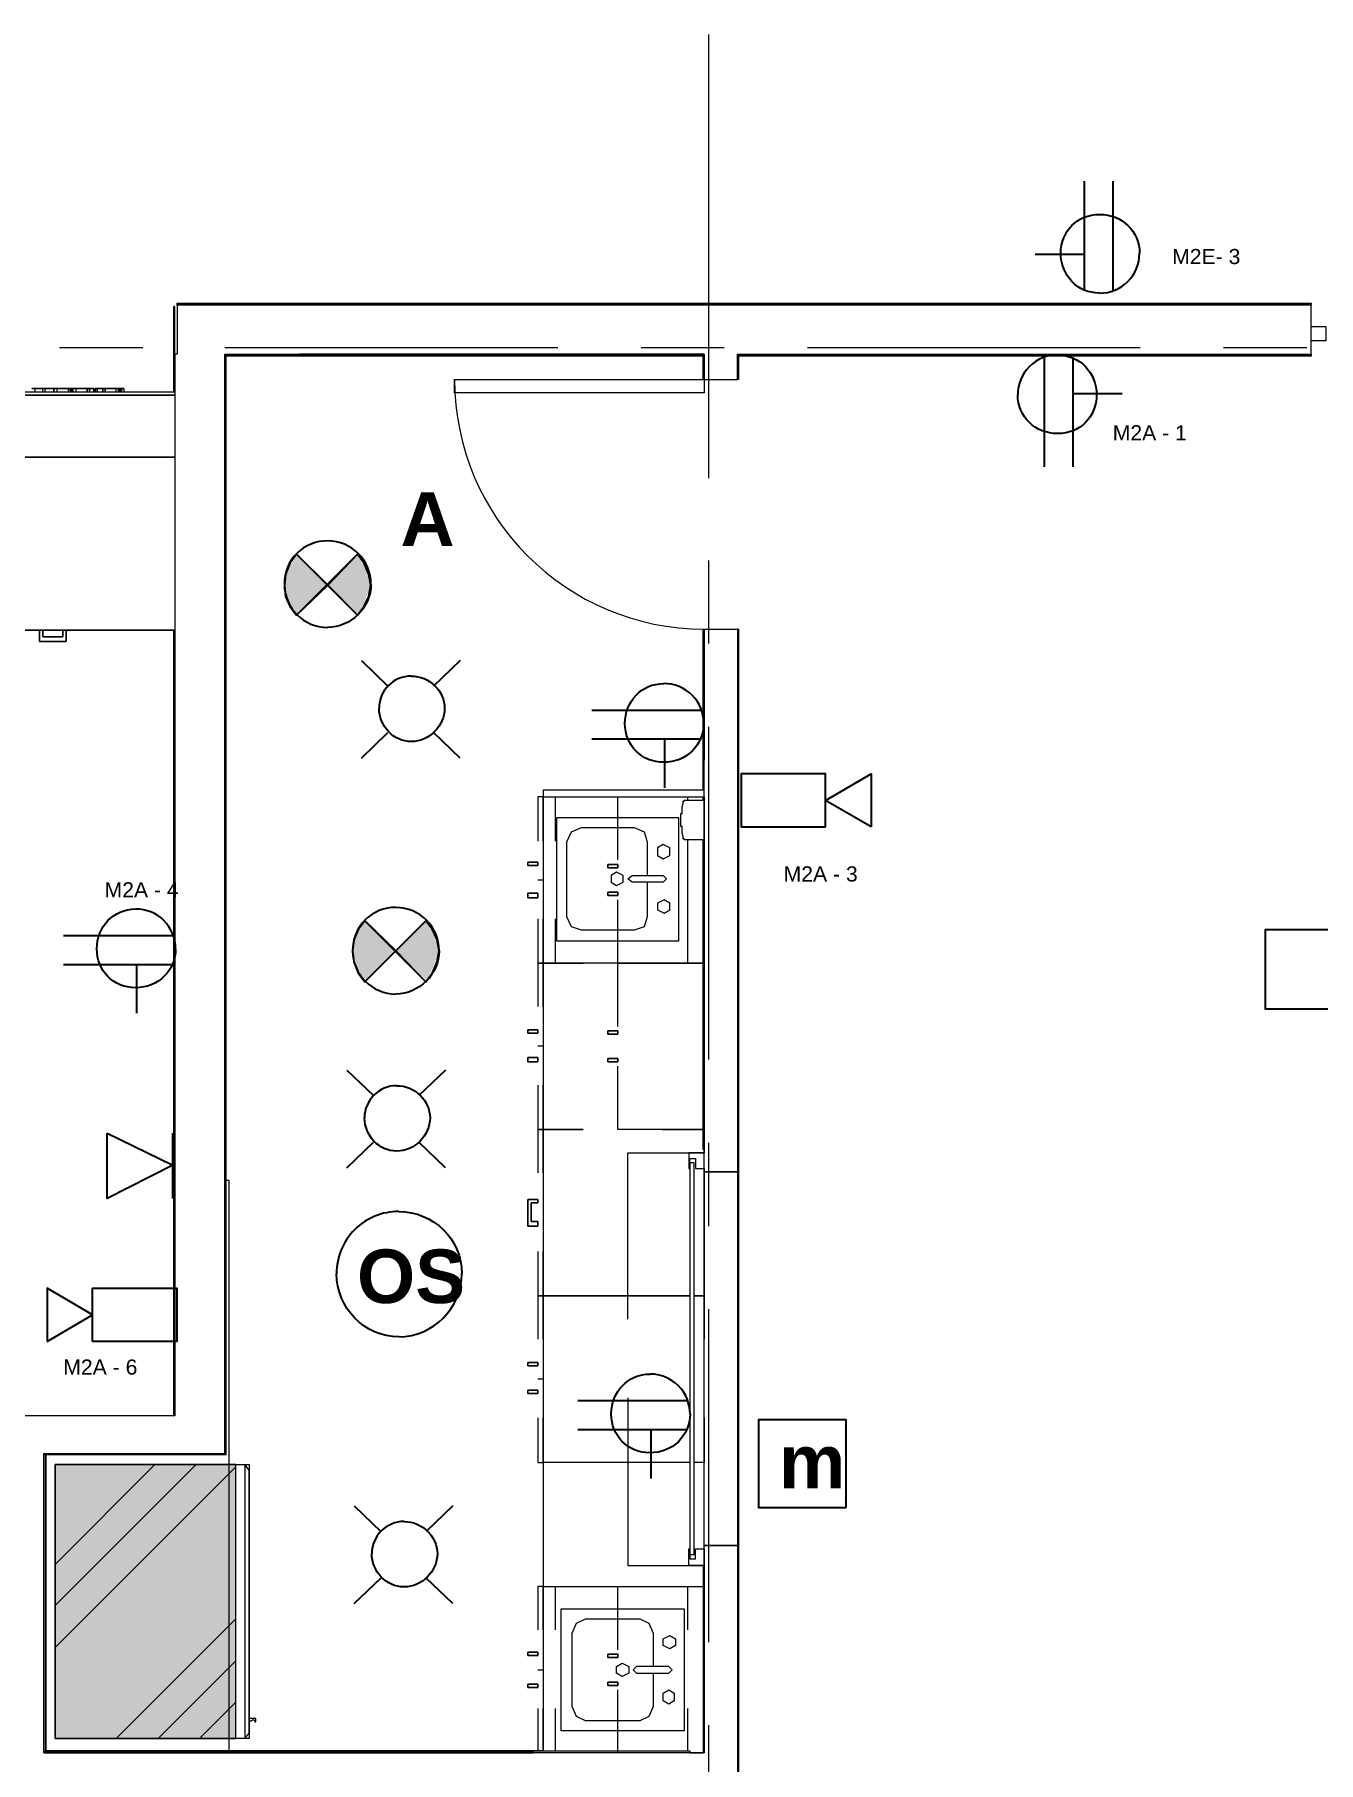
# Model space of a CAD drawing. Header units: millimetres. Extents: x 0.9 to 36.3, y 0.7 to 23.3.
# Drawn here: x 22.647 to 24.575, y 7.107 to 9.703 of the extents above; entities that cross this region are included whole.
import ezdxf

# ---------------------------------------------------------------- set-up
doc = ezdxf.new("R2010")
doc.units = ezdxf.units.MM
for name, color, linetype in [('PDF2_Geometry', 7, 'Continuous'), ('PDF2_Text', 7, 'Continuous'), ('PDF_Text', 7, 'Continuous')]:
    doc.layers.add(name, color=color, linetype=linetype)
for name, color, linetype, true_color in [('PDF2_Solid Fills', 7, 'Continuous', 0x7f7f7f), ('PDF_Geometry', 7, 'Continuous', 0x777777), ('PDF_Solid Fills', 7, 'Continuous', 0xffffff)]:
    doc.layers.add(name, color=color, linetype=linetype, true_color=true_color)
doc.styles.add('PDF Arial', font='arial.ttf')
doc.styles.add('PDF ArialRoundedMT Bold', font='arialbd.ttf')

msp = doc.modelspace()

# ---------------------------------------------------------------- hatches: boundary and pattern name
at = {"layer": 'PDF2_Solid Fills', "transparency": 33554559}
for points in [[(23.0868, 8.8773), (23.0418, 8.9223), (23.0401, 8.9223), (23.0235, 8.8939), (23.0218, 8.8773), (23.0285, 8.849), (23.0401, 8.834), (23.0435, 8.834)], [(23.1485, 8.8973), (23.1335, 8.9223), (23.1318, 8.9223), (23.0868, 8.8773), (23.1301, 8.834), (23.1351, 8.8356), (23.1501, 8.869)], [(23.1893, 8.3283), (23.146, 8.3716), (23.1427, 8.3716), (23.126, 8.345), (23.1243, 8.3283), (23.1327, 8.2933), (23.1443, 8.2833)], [(23.251, 8.3483), (23.236, 8.3716), (23.2327, 8.3716), (23.1893, 8.3283), (23.236, 8.2816), (23.2527, 8.32)]]:
    msp.add_hatch(color=256, dxfattribs=at).paths.add_polyline_path(points)

# ---------------------------------------------------------------- linework, layer by layer
at = {"layer": 'PDF2_Geometry', "lineweight": 35}
for points in [[(24.2229, 9.4828), (24.2229, 9.3178)], [(24.2662, 9.4828), (24.2662, 9.3178)], [(24.1495, 9.3728), (24.2229, 9.3728)], [(24.1632, 9.0534), (24.1632, 9.2184)], [(24.2066, 9.0534), (24.2066, 9.2184)], [(24.2799, 9.1634), (24.2066, 9.1634)], [(23.1318, 8.8306), (23.0401, 8.9223)], [(23.0401, 8.8306), (23.1318, 8.9223)], [(23.1374, 8.7625), (23.1774, 8.7242)], [(23.2857, 8.7625), (23.2457, 8.7242)], [(23.4833, 8.688), (23.6483, 8.688)], [(23.1374, 8.6158), (23.1774, 8.6542)], [(23.2857, 8.6158), (23.2457, 8.6542)], [(23.4833, 8.6447), (23.6483, 8.6447)], [(23.5933, 8.5713), (23.5933, 8.6447)], [(23.2343, 8.28), (23.1427, 8.3716)], [(23.1427, 8.28), (23.2343, 8.3716)], [(22.6901, 8.3494), (22.8551, 8.3494)], [(22.6901, 8.3061), (22.8551, 8.3061)], [(22.8001, 8.2327), (22.8001, 8.3061)], [(23.1155, 8.1472), (23.1555, 8.1089)], [(23.2638, 8.1472), (23.2238, 8.1089)], [(22.8541, 7.9543), (22.8541, 8.0526)], [(23.1155, 8.0005), (23.1555, 8.0389)], [(23.2638, 8.0005), (23.2238, 8.0389)], [(23.4627, 7.6507), (23.6277, 7.6507)], [(23.4627, 7.6074), (23.6277, 7.6074)], [(23.5727, 7.534), (23.5727, 7.6074)], [(23.1265, 7.4925), (23.1665, 7.4541)], [(23.2748, 7.4925), (23.2348, 7.4541)], [(23.1265, 7.3458), (23.1665, 7.3841)], [(23.2748, 7.3458), (23.2348, 7.3841)]]:
    msp.add_lwpolyline(points, dxfattribs=at)
for points in [[(23.1518, 8.8773, 0.413494), (23.0868, 8.9423, 0.423077), (23.0218, 8.8773, 0.413494), (23.0868, 8.8123)], [(23.2543, 8.3266, 0.413494), (23.1893, 8.3916, 0.423077), (23.1243, 8.3266, 0.413494), (23.1893, 8.2616)]]:
    msp.add_lwpolyline(points, format="xyb", dxfattribs=at)
for points in [[(23.0868, 8.8756), (23.0401, 8.9223), (23.0301, 8.9089), (23.0235, 8.8923), (23.0218, 8.8756), (23.0235, 8.859), (23.0301, 8.844), (23.0401, 8.8306)], [(23.0868, 8.8756), (23.1318, 8.8306), (23.1418, 8.844), (23.1485, 8.859), (23.1518, 8.8756), (23.1485, 8.8923), (23.1418, 8.9089), (23.1318, 8.9223)], [(23.8346, 8.5125), (23.8346, 8.5925), (23.7079, 8.5925), (23.7079, 8.5125)], [(23.9029, 8.5125), (23.8346, 8.5525), (23.9029, 8.5925)], [(23.1893, 8.3266), (23.1427, 8.3716), (23.1327, 8.3583), (23.126, 8.3433), (23.1243, 8.3266), (23.126, 8.31), (23.1327, 8.2933), (23.1427, 8.28)], [(23.1893, 8.3266), (23.2343, 8.28), (23.2443, 8.2933), (23.251, 8.31), (23.2543, 8.3266), (23.251, 8.3433), (23.2443, 8.3583), (23.2343, 8.3716)], [(24.9753, 8.2387), (24.4953, 8.2387), (24.4953, 8.3587), (24.9753, 8.3587)], [(22.7557, 8.0526), (22.8541, 8.0043), (22.7557, 7.9543)], [(22.6655, 7.7397), (22.7338, 7.7797), (22.6655, 7.8197)], [(22.7338, 7.7397), (22.7338, 7.8197), (22.8605, 7.8197), (22.8605, 7.7397)], [(23.8655, 7.4903), (23.8655, 7.622), (23.7339, 7.622), (23.7339, 7.4903)]]:
    msp.add_lwpolyline(points, close=True, dxfattribs=at)
for centre, radius, start, end in [((24.2464, 9.3742), 0.0597, 269.7603, 0.2397), ((24.183, 9.162), 0.0597, 89.7603, 180.2397), ((23.2124, 8.6908), 0.0484, 90.0411, 179.9589), ((23.5919, 8.6683), 0.0597, 359.7603, 90.2397), ((22.7987, 8.3296), 0.0597, 359.7603, 90.2397), ((23.1905, 8.0755), 0.0484, 90.0411, 179.9589), ((23.1933, 7.8417), 0.0932, 89.9056, 180.0944), ((23.1925, 7.8426), 0.096, 270.6194, 359.3806), ((23.5713, 7.6309), 0.0597, 359.7603, 90.2397), ((23.2015, 7.4208), 0.0484, 90.0411, 179.9589)]:
    msp.add_arc(centre, radius, start, end, dxfattribs=at)
for points in [[(24.1879, 9.3745), (24.1879, 9.4078), (24.2129, 9.4328), (24.2462, 9.4328)], [(24.2462, 9.4328), (24.2795, 9.4328), (24.3062, 9.4078), (24.3062, 9.3745)], [(24.2462, 9.3145), (24.2129, 9.3145), (24.1879, 9.3411), (24.1879, 9.3745)], [(24.1832, 9.2217), (24.2166, 9.2217), (24.2416, 9.1951), (24.2416, 9.1618)], [(24.1832, 9.1034), (24.1499, 9.1034), (24.1232, 9.1284), (24.1232, 9.1618)], [(24.2416, 9.1618), (24.2416, 9.1284), (24.2166, 9.1034), (24.1832, 9.1034)], [(23.1518, 8.8773), (23.1518, 8.8423), (23.1218, 8.8123), (23.0868, 8.8123)], [(23.2124, 8.7392), (23.2391, 8.7392), (23.2624, 8.7175), (23.2624, 8.6908)], [(23.5333, 8.668), (23.5333, 8.7013), (23.5583, 8.728), (23.5916, 8.728)], [(23.2124, 8.6408), (23.1857, 8.6408), (23.1641, 8.6642), (23.1641, 8.6908)], [(23.2624, 8.6908), (23.2624, 8.6642), (23.2391, 8.6408), (23.2124, 8.6408)], [(23.5916, 8.6097), (23.5583, 8.6097), (23.5333, 8.6347), (23.5333, 8.668)], [(23.6516, 8.668), (23.6516, 8.6347), (23.6249, 8.6097), (23.5916, 8.6097)], [(22.7401, 8.3294), (22.7401, 8.3627), (22.7651, 8.3894), (22.7984, 8.3894)], [(22.7984, 8.2711), (22.7651, 8.2711), (22.7401, 8.2961), (22.7401, 8.3294)], [(22.8584, 8.3294), (22.8584, 8.2961), (22.8318, 8.2711), (22.7984, 8.2711)], [(23.2543, 8.3266), (23.2543, 8.2916), (23.2243, 8.2616), (23.1893, 8.2616)], [(23.1905, 8.1239), (23.2172, 8.1239), (23.2405, 8.1022), (23.2405, 8.0755)], [(23.1905, 8.0255), (23.1638, 8.0255), (23.1422, 8.0489), (23.1422, 8.0755)], [(23.2405, 8.0755), (23.2405, 8.0489), (23.2172, 8.0255), (23.1905, 8.0255)], [(23.1935, 7.9349), (23.2452, 7.9349), (23.2885, 7.8932), (23.2885, 7.8415)], [(23.1935, 7.7465), (23.1418, 7.7465), (23.1002, 7.7899), (23.1002, 7.8415)], [(23.5127, 7.6307), (23.5127, 7.664), (23.5377, 7.6907), (23.571, 7.6907)], [(23.571, 7.5724), (23.5377, 7.5724), (23.5127, 7.5974), (23.5127, 7.6307)], [(23.631, 7.6307), (23.631, 7.5974), (23.6043, 7.5724), (23.571, 7.5724)], [(23.2015, 7.4691), (23.2281, 7.4691), (23.2515, 7.4475), (23.2515, 7.4208)], [(23.2015, 7.3708), (23.1748, 7.3708), (23.1531, 7.3941), (23.1531, 7.4208)], [(23.2515, 7.4208), (23.2515, 7.3941), (23.2281, 7.3708), (23.2015, 7.3708)]]:
    msp.add_open_spline(points, degree=3, dxfattribs=at)
at = {"layer": 'PDF_Geometry', "lineweight": 9}
for points in [[(23.659, 9.7029), (23.659, 9.0363)], [(21.8774, 9.1663), (22.8574, 9.1663), (22.8574, 9.2946), (22.8557, 9.2946), (22.8557, 9.1663), (22.8557, 9.2946), (22.8557, 9.1663)], [(22.8607, 9.298), (22.8607, 9.2996), (24.549, 9.2996), (24.564, 9.2996), (24.564, 9.298), (24.564, 9.2963), (24.549, 9.2963), (22.8624, 9.2963)], [(22.8607, 9.2963), (22.8607, 9.298), (24.549, 9.298), (22.8624, 9.298)], [(24.549, 9.298), (24.564, 9.298), (24.549, 9.298)], [(23.5907, 8.558), (23.6524, 8.558), (23.6524, 8.568), (23.4107, 8.568), (23.4107, 7.1247), (22.6641, 7.1247), (22.6641, 7.5697), (22.9341, 7.5697), (22.9324, 7.5697), (22.9341, 7.5697), (22.9341, 9.2196), (22.9341, 9.2213), (22.9324, 9.2213), (23.6507, 9.2213), (23.6507, 9.1846), (23.6507, 9.2196), (23.6507, 9.1846)], [(22.6791, 7.5714), (22.9324, 7.5714), (22.9324, 9.223)], [(22.6841, 9.233), (22.8091, 9.233)], [(22.9324, 9.233), (23.4324, 9.233)], [(22.9324, 9.2213), (22.9324, 7.5697), (22.9324, 9.2213)], [(23.6507, 9.2196), (22.9341, 9.2196), (22.9341, 9.2213), (22.9324, 9.2213), (23.6524, 9.2213)], [(23.6524, 9.223), (23.0441, 9.223)], [(23.5574, 9.233), (23.6824, 9.233)], [(23.7024, 9.223), (24.549, 9.223), (24.564, 9.223), (24.564, 9.2213), (24.564, 9.2196), (24.549, 9.2196), (23.704, 9.2196)], [(23.7024, 9.2213), (24.549, 9.2213), (24.564, 9.2213), (24.549, 9.2213), (23.704, 9.2213), (23.704, 9.1846)], [(23.704, 9.2213), (23.704, 9.2213)], [(23.704, 9.2213), (23.704, 9.2213)], [(23.8074, 9.233), (24.3073, 9.233)], [(24.4323, 9.233), (24.5573, 9.233)], [(22.6741, 9.1713), (22.6707, 9.1713), (22.6674, 9.1713), (22.6541, 9.1713), (22.6507, 9.1713), (22.6474, 9.1713), (22.6591, 9.1713), (22.6624, 9.1713), (22.6757, 9.1713), (22.6891, 9.1713), (22.6757, 9.1713), (22.6807, 9.1713), (22.6974, 9.1713), (22.7007, 9.1713), (22.6974, 9.1713), (22.6907, 9.1713), (22.6791, 9.1713), (22.6757, 9.1713), (22.6757, 9.1663), (22.6757, 9.1713)], [(22.6474, 9.1663), (22.6474, 9.1713)], [(22.6591, 9.1663), (22.6591, 9.1713)], [(22.6624, 9.1663), (22.6624, 9.1713)], [(22.6707, 9.1713), (22.6741, 9.1713), (22.6757, 9.1713), (22.6791, 9.1713), (22.6824, 9.1713), (22.6841, 9.1713), (22.6874, 9.1713), (22.6841, 9.1713), (22.6791, 9.1713), (22.6741, 9.1713), (22.6724, 9.1713)], [(22.6807, 9.1663), (22.6807, 9.1713)], [(22.7024, 9.1663), (22.7024, 9.1713)], [(22.7091, 9.1663), (22.7091, 9.1713)], [(22.7374, 9.1663), (22.7357, 9.1663)], [(22.7407, 9.1713), (22.7374, 9.1713), (22.7407, 9.1713)], [(22.7591, 9.1713), (22.7574, 9.1713), (22.7541, 9.1713), (22.7491, 9.1713), (22.7441, 9.1713), (22.7407, 9.1713), (22.7391, 9.1713), (22.7407, 9.1713), (22.7441, 9.1713), (22.7491, 9.1713), (22.7524, 9.1713), (22.7557, 9.1713), (22.7574, 9.1713)], [(22.7657, 9.1713), (22.7691, 9.1713), (22.7707, 9.1713), (22.7741, 9.1713), (22.7757, 9.1713), (22.7774, 9.1713), (22.7807, 9.1713), (22.7791, 9.1713), (22.7741, 9.1713), (22.7691, 9.1713), (22.7674, 9.1713)], [(22.7691, 9.1663), (22.7691, 9.1713)], [(22.7741, 9.1663), (22.7741, 9.1713)], [(22.7757, 9.1663), (22.7757, 9.1713)], [(22.7774, 9.1663), (22.7774, 9.1713)], [(22.7807, 9.1713), (22.7807, 9.1663), (22.8574, 9.1663)], [(23.6507, 9.1846), (23.6507, 9.1846)], [(23.704, 9.1846), (23.704, 9.1846)], [(22.8574, 9.1613), (21.8824, 9.1613), (22.8574, 9.1613)], [(21.9774, 9.068), (22.8574, 9.068), (21.9774, 9.068)], [(23.659, 8.913), (23.659, 8.788)], [(22.8574, 7.6414), (22.8574, 8.808), (22.7574, 8.808), (22.5907, 8.808)], [(22.6541, 8.808), (22.6541, 8.7913), (22.6941, 8.7913), (22.6941, 8.808), (22.6941, 8.7913), (22.6941, 8.808)], [(22.6891, 8.808), (22.6891, 8.798), (22.6891, 8.808), (22.6891, 8.798), (22.6591, 8.798), (22.6891, 8.798), (22.6891, 8.808), (22.6891, 8.798), (22.6591, 8.798), (22.6891, 8.798), (22.6591, 8.798), (22.6891, 8.798), (22.6891, 8.808), (22.6941, 8.808), (22.6941, 8.7913), (22.6541, 8.7913), (22.6541, 8.808), (22.6591, 8.808), (22.6591, 8.798), (22.6591, 8.808), (22.6591, 8.798), (22.6591, 8.808), (22.6591, 8.798), (22.6591, 8.808)], [(22.8557, 7.628), (22.8557, 8.808)], [(23.6507, 8.568), (23.6507, 8.8096), (23.6524, 8.8096), (23.6524, 8.613)], [(23.6507, 8.8096), (23.6507, 8.8096)], [(23.6507, 8.568), (23.6507, 8.8096), (23.6507, 8.568)], [(23.704, 7.0964), (23.704, 7.0597), (23.704, 7.0964), (23.704, 7.0597), (23.704, 7.0964), (23.704, 8.8096), (23.704, 7.0964), (23.704, 8.8096), (23.7024, 8.8096), (23.7024, 7.0964), (23.7024, 7.0597), (23.7024, 7.0164)], [(23.704, 8.8096), (23.704, 8.8096)], [(23.659, 8.663), (23.659, 8.163)], [(23.4107, 8.558), (23.4024, 8.558), (23.4024, 8.4913)], [(23.4107, 8.4913), (23.4107, 8.558), (23.4724, 8.558)], [(23.429, 8.4913), (23.429, 8.558), (23.6274, 8.558), (23.6274, 8.553)], [(23.5224, 8.463), (23.5224, 8.558), (23.6524, 8.558), (23.6524, 8.463)], [(23.6274, 8.493), (23.6274, 8.308), (23.429, 8.308), (23.429, 8.3747)], [(23.5674, 8.4397), (23.5674, 8.4897), (23.5624, 8.5047), (23.5474, 8.5113), (23.4674, 8.5113), (23.4524, 8.5047), (23.4457, 8.4897), (23.4457, 8.378), (23.4524, 8.363), (23.4674, 8.358), (23.5474, 8.358), (23.5624, 8.363), (23.5674, 8.378), (23.5674, 8.4297)], [(23.5224, 8.4513), (23.5224, 8.4563), (23.5224, 8.4513)], [(23.5224, 8.4513), (23.5224, 8.4563), (23.5224, 8.4513)], [(23.4024, 8.433), (23.4107, 8.433)], [(23.5224, 8.4097), (23.5224, 8.4147), (23.5224, 8.4097)], [(23.5224, 8.4097), (23.5224, 8.4147), (23.5224, 8.4097)], [(23.6524, 8.403), (23.6524, 8.308), (23.5224, 8.308), (23.5224, 8.403)], [(23.4024, 8.3747), (23.4024, 8.308), (23.4107, 8.308), (23.4024, 8.308), (23.4024, 8.243)], [(23.4107, 8.243), (23.4107, 8.308), (23.4707, 8.308), (23.4107, 8.308), (23.4107, 8.3747)], [(23.5224, 8.213), (23.5224, 8.308), (23.6524, 8.308), (23.6524, 8.213)], [(23.5224, 8.2013), (23.5224, 8.2063), (23.5224, 8.2013)], [(23.5224, 8.2013), (23.5224, 8.2063), (23.5224, 8.2013)], [(23.4107, 8.183), (23.4024, 8.183)], [(23.4024, 8.1597), (23.4024, 8.1663), (23.4024, 8.1597)], [(23.4024, 8.1597), (23.4024, 8.1663), (23.4024, 8.1597)], [(23.5224, 8.1597), (23.5224, 8.1647), (23.5224, 8.1597)], [(23.5224, 8.1597), (23.5224, 8.1647), (23.5224, 8.1597)], [(23.6524, 8.153), (23.6524, 8.058), (23.5224, 8.058), (23.5224, 8.153)], [(23.4024, 8.1247), (23.4024, 8.058), (23.4107, 8.058), (23.4024, 8.058), (23.4024, 7.993)], [(23.4107, 7.993), (23.4107, 8.058), (23.4707, 8.058), (23.4107, 8.058), (23.4107, 8.1247)], [(23.659, 8.038), (23.659, 7.913)], [(23.6524, 7.428), (23.6524, 7.9997), (23.6524, 7.808), (23.6374, 7.808), (23.6524, 7.808), (23.6524, 7.743)], [(23.4024, 7.953), (23.4024, 7.948), (23.4024, 7.953), (23.3874, 7.953), (23.3874, 7.913), (23.4024, 7.913)], [(23.3874, 7.953), (23.4024, 7.953)], [(23.3874, 7.913), (23.3874, 7.953)], [(23.3924, 7.948), (23.3924, 7.9197), (23.4024, 7.9197)], [(23.3924, 7.9197), (23.3924, 7.948)], [(23.3924, 7.948), (23.3924, 7.9197), (23.4024, 7.9197)], [(23.3924, 7.9197), (23.3924, 7.948)], [(23.4024, 7.9197), (23.4024, 7.913), (23.4024, 7.9197), (23.3924, 7.9197)], [(23.4024, 7.9197), (23.4024, 7.913), (23.4024, 7.9197), (23.3924, 7.9197)], [(23.4024, 7.913), (23.3874, 7.913)], [(23.4024, 7.8747), (23.4024, 7.808), (23.4107, 7.808), (23.4024, 7.808), (23.4024, 7.743)], [(23.4107, 7.743), (23.4107, 7.808), (23.6307, 7.808), (23.4107, 7.808), (23.4107, 7.8747)], [(23.659, 7.788), (23.659, 7.288)], [(23.4107, 7.683), (23.4024, 7.683)], [(23.4024, 7.6614), (23.4024, 7.6664), (23.4024, 7.6614)], [(23.4024, 7.6614), (23.4024, 7.6664), (23.4024, 7.6614)], [(23.4024, 7.6247), (23.4024, 7.558), (23.4107, 7.558)], [(23.6307, 7.558), (23.4107, 7.558), (23.4107, 7.6247)], [(23.6524, 7.6247), (23.6524, 7.558), (23.6374, 7.558)], [(22.6624, 7.5714), (22.6624, 7.1214), (22.6607, 7.1214), (23.3957, 7.1214)], [(22.6607, 7.1214), (22.6607, 7.5714)], [(22.6607, 7.5697), (22.9324, 7.5697), (22.6624, 7.5697), (22.6624, 7.123), (23.3957, 7.123), (22.6607, 7.123)], [(22.9691, 7.168), (22.9691, 7.143), (22.9491, 7.143), (22.6774, 7.143), (22.6774, 7.5547), (22.9491, 7.5547), (22.9691, 7.5547), (22.9691, 7.173)], [(22.9624, 7.143), (22.9491, 7.143), (22.9491, 7.5547), (22.9624, 7.5547), (22.9624, 7.143), (22.9691, 7.1514), (22.9691, 7.5464), (22.9624, 7.5547)], [(22.9691, 7.5347), (22.9691, 7.1647)], [(22.9691, 7.3497), (22.9691, 7.1747), (22.9691, 7.523), (22.9691, 7.1747), (22.9691, 7.523)], [(22.9691, 7.3564), (22.9691, 7.1664)], [(23.4107, 7.3714), (23.4024, 7.3714), (23.4024, 7.3064)], [(23.4107, 7.3064), (23.4107, 7.3714), (23.4707, 7.3714)], [(23.429, 7.3064), (23.429, 7.3714), (23.6274, 7.3714), (23.6274, 7.3064)], [(23.5224, 7.2764), (23.5224, 7.3714), (23.6524, 7.3714), (23.6524, 7.2764)], [(23.589, 7.3714), (23.6507, 7.3714)], [(23.5757, 7.2414), (23.5757, 7.1914), (23.569, 7.1764), (23.5557, 7.1697), (23.474, 7.1697), (23.4607, 7.1764), (23.454, 7.1914), (23.454, 7.3014), (23.4607, 7.3164), (23.474, 7.323), (23.5557, 7.323), (23.569, 7.3164), (23.5757, 7.3014), (23.5757, 7.2514)], [(23.5224, 7.2647), (23.5224, 7.2697), (23.5224, 7.2647)], [(23.5224, 7.2647), (23.5224, 7.2697), (23.5224, 7.2647)], [(23.4024, 7.2464), (23.4107, 7.2464)], [(23.5224, 7.223), (23.5224, 7.228), (23.5224, 7.223)], [(23.5224, 7.223), (23.5224, 7.228), (23.5224, 7.223)], [(23.6524, 7.2164), (23.6524, 7.1214), (23.5224, 7.1214), (23.5224, 7.2164)], [(23.4024, 7.188), (23.4024, 7.1247)], [(23.4107, 7.1247), (23.4107, 7.188)], [(23.429, 7.1247), (23.429, 7.188)], [(23.6274, 7.188), (23.6274, 7.1247)], [(23.659, 7.163), (23.659, 7.038)]]:
    msp.add_lwpolyline(points, dxfattribs=at)
at = {"layer": 'PDF_Geometry', "lineweight": 18}
for points in [[(23.6507, 7.403), (23.6507, 7.1214), (22.6607, 7.1214), (22.6607, 7.5714), (22.8574, 7.5714), (22.9324, 7.5714), (22.9324, 9.223), (23.6524, 9.223), (23.6524, 9.1846), (23.7024, 9.1846), (23.7024, 9.223), (24.549, 9.223), (24.564, 9.223), (24.564, 9.2663), (24.564, 9.2963), (24.549, 9.2963), (22.8607, 9.2963), (22.8607, 9.2663), (22.8607, 9.223), (22.8574, 9.223), (22.8574, 7.628), (22.0374, 7.628)], [(23.6507, 8.553), (23.6507, 8.558), (23.6524, 8.558), (23.6524, 8.028), (23.6507, 8.028), (23.6507, 8.493)], [(23.5374, 7.773), (23.5374, 7.898), (23.5374, 8.023), (23.6524, 8.023)], [(23.5374, 7.6547), (23.5374, 7.528), (23.5374, 7.403), (23.6524, 7.403)], [(23.6524, 7.4097), (23.6524, 7.1214), (23.6524, 7.433), (23.7024, 7.433), (23.7024, 7.0964), (23.7024, 7.0597), (23.7024, 7.0164), (23.6524, 7.0164), (23.6524, 7.0597), (23.6524, 7.0714), (22.0358, 7.0714), (22.0358, 6.1931), (23.6524, 6.1931), (23.6524, 6.2247), (23.7024, 6.2247), (23.7024, 6.1931), (23.9507, 6.1931), (23.9507, 6.0998), (20.3292, 6.0998)]]:
    msp.add_lwpolyline(points, dxfattribs=at)
at = {"layer": 'PDF_Geometry', "lineweight": 13}
for points in [[(24.564, 9.243), (24.564, 9.2646), (24.5857, 9.2646), (24.5857, 9.243)], [(23.2774, 9.1646), (23.2774, 9.1846), (23.6524, 9.1846), (23.6524, 9.1646)]]:
    msp.add_lwpolyline(points, close=True, dxfattribs=at)
at = {"layer": 'PDF_Geometry', "lineweight": 9}
for points in [[(23.6524, 9.1846), (23.6507, 9.1846), (23.6507, 9.223), (23.6524, 9.223)], [(23.7024, 9.1846), (23.7024, 9.223), (23.704, 9.223), (23.704, 9.1846)], [(23.704, 9.1846), (23.704, 9.2196)], [(22.6624, 9.1713), (22.6424, 9.1713), (22.6591, 9.1713), (22.6441, 9.1713), (22.6591, 9.1713), (22.6424, 9.1713)], [(22.6657, 9.1713), (22.6641, 9.1713), (22.6524, 9.1713), (22.6507, 9.1713), (22.6524, 9.1713), (22.6641, 9.1713)], [(22.6657, 9.1713), (22.6624, 9.1713), (22.6607, 9.1713), (22.6591, 9.1713), (22.6557, 9.1713)], [(22.6874, 9.1713), (22.6841, 9.1713), (22.6707, 9.1713), (22.6674, 9.1713), (22.6707, 9.1713), (22.6841, 9.1713)], [(22.7107, 9.1713), (22.7091, 9.1713), (22.7041, 9.1713), (22.6991, 9.1713), (22.6941, 9.1713), (22.6924, 9.1713), (22.6957, 9.1713), (22.7007, 9.1713), (22.7024, 9.1713), (22.7074, 9.1713)], [(22.7157, 9.1713), (22.7124, 9.1713), (22.7091, 9.1713), (22.6974, 9.1713), (22.6957, 9.1713), (22.6924, 9.1713), (22.7024, 9.1713), (22.7041, 9.1713)], [(22.6974, 9.1713), (22.6974, 9.1663)], [(22.7074, 9.1713), (22.7057, 9.1713), (22.7041, 9.1713), (22.7007, 9.1713), (22.6991, 9.1713)], [(22.7007, 9.1713), (22.7007, 9.1663)], [(22.7291, 9.1713), (22.7257, 9.1713), (22.7207, 9.1713), (22.7091, 9.1713), (22.7041, 9.1713), (22.7174, 9.1713), (22.7041, 9.1713), (22.7091, 9.1713), (22.7257, 9.1713)], [(22.7041, 9.1713), (22.7041, 9.1663)], [(22.7357, 9.1713), (22.7324, 9.1713), (22.7274, 9.1713), (22.7241, 9.1713), (22.7191, 9.1713), (22.7157, 9.1713), (22.7207, 9.1713), (22.7241, 9.1713), (22.7257, 9.1713), (22.7307, 9.1713)], [(22.7357, 9.1713), (22.7324, 9.1713), (22.7257, 9.1713), (22.7224, 9.1713), (22.7191, 9.1713), (22.7174, 9.1713), (22.7191, 9.1713), (22.7224, 9.1713), (22.7274, 9.1713)], [(22.7324, 9.1713), (22.7257, 9.1713), (22.7224, 9.1713), (22.7207, 9.1713), (22.7257, 9.1713)], [(22.7257, 9.1713), (22.7257, 9.1663)], [(22.7291, 9.1713), (22.7291, 9.1663)], [(22.7357, 9.1713), (22.7357, 9.1663)], [(22.7374, 9.1713), (22.7374, 9.1663)], [(22.7641, 9.1713), (22.7607, 9.1713), (22.7574, 9.1713), (22.7457, 9.1713), (22.7424, 9.1713), (22.7391, 9.1713), (22.7507, 9.1713), (22.7524, 9.1713)], [(22.7557, 9.1713), (22.7541, 9.1713), (22.7491, 9.1713), (22.7441, 9.1713), (22.7424, 9.1713), (22.7407, 9.1713), (22.7441, 9.1713), (22.7491, 9.1713), (22.7541, 9.1713)], [(22.7407, 9.1713), (22.7407, 9.1663)], [(22.7557, 9.1713), (22.7524, 9.1713), (22.7491, 9.1713), (22.7474, 9.1713)], [(22.7724, 9.1713), (22.7691, 9.1713), (22.7524, 9.1713), (22.7491, 9.1713), (22.7524, 9.1713), (22.7691, 9.1713)], [(22.7491, 9.1713), (22.7491, 9.1663)], [(22.7524, 9.1713), (22.7524, 9.1663)], [(22.7641, 9.1713), (22.7657, 9.1713), (22.7707, 9.1713), (22.7741, 9.1713), (22.7757, 9.1713), (22.7741, 9.1713), (22.7707, 9.1713), (22.7657, 9.1713), (22.7641, 9.1713), (22.7624, 9.1713), (22.7641, 9.1713), (22.7691, 9.1713), (22.7741, 9.1713), (22.7791, 9.1713), (22.7757, 9.1713), (22.7691, 9.1713), (22.7641, 9.1713), (22.7607, 9.1713)], [(22.7724, 9.1713), (22.7724, 9.1663)], [(21.9241, 8.3697), (21.9241, 7.9963), (22.2374, 7.9963), (22.2374, 8.808), (22.8574, 8.808), (22.2374, 8.808), (22.2374, 7.9963), (21.9241, 7.9963)], [(22.6541, 8.808), (22.6541, 8.7913), (22.6941, 8.7913), (22.6541, 8.7913), (22.6541, 8.808), (22.6541, 8.7913), (22.6941, 8.7913), (22.6941, 8.808), (22.6941, 8.7913), (22.6541, 8.7913)], [(22.8557, 8.808), (22.8557, 7.628)], [(23.6257, 8.493), (23.624, 8.493), (23.6224, 8.493), (23.6224, 8.4947), (23.6207, 8.4947), (23.6207, 8.4963), (23.6207, 8.498), (23.619, 8.503), (23.619, 8.5097), (23.619, 8.5113), (23.619, 8.513), (23.6174, 8.513), (23.6174, 8.533), (23.619, 8.533), (23.619, 8.5363), (23.619, 8.5397), (23.619, 8.543), (23.6207, 8.548), (23.6207, 8.5497), (23.6207, 8.5513), (23.6224, 8.5513), (23.6224, 8.553), (23.624, 8.553), (23.6257, 8.553), (23.6507, 8.553), (23.6524, 8.553), (23.6524, 8.493), (23.6507, 8.493)], [(23.614, 8.3413), (23.614, 8.5263), (23.4307, 8.5263), (23.4307, 8.3413)], [(23.5907, 8.4863), (23.5824, 8.4813), (23.5824, 8.4697), (23.5907, 8.4647), (23.6007, 8.4697), (23.6007, 8.4813)], [(23.3874, 8.4597), (23.4024, 8.4597), (23.4024, 8.4547), (23.4024, 8.4597), (23.3924, 8.4597), (23.4024, 8.4597), (23.4024, 8.4547), (23.4024, 8.4597), (23.3874, 8.4597), (23.3874, 8.4547), (23.4024, 8.4547), (23.3874, 8.4547)], [(23.3924, 8.4547), (23.4024, 8.4547)], [(23.5224, 8.4513), (23.5074, 8.4513), (23.5074, 8.4563), (23.5224, 8.4563), (23.5074, 8.4563), (23.5074, 8.4513), (23.5224, 8.4513), (23.5124, 8.4513)], [(23.5224, 8.4563), (23.5124, 8.4563)], [(23.5207, 8.4447), (23.5124, 8.4397), (23.5124, 8.4297), (23.5207, 8.4247), (23.5307, 8.4297), (23.5307, 8.4397)], [(23.5907, 8.4397), (23.5957, 8.4347), (23.5907, 8.4297), (23.544, 8.4297), (23.5374, 8.4347), (23.544, 8.4397)], [(23.3874, 8.413), (23.4024, 8.413), (23.4024, 8.4063), (23.4024, 8.413), (23.3924, 8.413), (23.4024, 8.413), (23.4024, 8.4063), (23.4024, 8.413), (23.3874, 8.413), (23.3874, 8.4063), (23.4024, 8.4063), (23.3874, 8.4063)], [(23.5224, 8.4097), (23.5074, 8.4097), (23.5074, 8.4147), (23.5224, 8.4147), (23.5074, 8.4147), (23.5074, 8.4097), (23.5224, 8.4097), (23.5124, 8.4097)], [(23.5224, 8.4147), (23.5124, 8.4147)], [(23.3924, 8.4063), (23.4024, 8.4063)], [(23.5924, 8.403), (23.5824, 8.398), (23.5824, 8.388), (23.5924, 8.383), (23.6007, 8.388), (23.6007, 8.398)], [(23.6507, 8.308), (23.589, 8.308)], [(23.3874, 8.208), (23.4024, 8.208), (23.4024, 8.203), (23.4024, 8.208), (23.3924, 8.208), (23.4024, 8.208), (23.4024, 8.203), (23.4024, 8.208), (23.3874, 8.208), (23.3874, 8.203), (23.4024, 8.203), (23.3874, 8.203)], [(23.3924, 8.203), (23.4024, 8.203)], [(23.5224, 8.2013), (23.5074, 8.2013), (23.5074, 8.2063), (23.5224, 8.2063), (23.5074, 8.2063), (23.5074, 8.2013), (23.5224, 8.2013), (23.5124, 8.2013)], [(23.5224, 8.2063), (23.5124, 8.2063)], [(23.4024, 8.1597), (23.3874, 8.1597), (23.3874, 8.1663), (23.4024, 8.1663), (23.3874, 8.1663), (23.3874, 8.1597), (23.4024, 8.1597), (23.3924, 8.1597)], [(23.4024, 8.1663), (23.3924, 8.1663)], [(23.5224, 8.1597), (23.5074, 8.1597), (23.5074, 8.1647), (23.5224, 8.1647), (23.5074, 8.1647), (23.5074, 8.1597), (23.5224, 8.1597), (23.5124, 8.1597)], [(23.5224, 8.1647), (23.5124, 8.1647)], [(23.589, 8.058), (23.6507, 8.058)], [(23.6524, 8.023), (23.629, 8.023), (23.629, 7.9997), (23.6307, 7.9997), (23.6307, 8.0147), (23.639, 8.0147), (23.639, 7.9997), (23.6524, 7.9997)], [(23.6524, 8.023), (23.6524, 8.028)], [(23.6374, 8.008), (23.6307, 8.008), (23.6307, 7.4197), (23.6374, 7.4197)], [(23.7024, 7.433), (23.6524, 7.433), (23.6524, 7.9947), (23.7024, 7.9947)], [(23.3874, 7.913), (23.3874, 7.953), (23.4024, 7.953), (23.4024, 7.948), (23.4024, 7.953), (23.3874, 7.953), (23.3874, 7.913), (23.4024, 7.913)], [(23.3874, 7.913), (23.3874, 7.953), (23.4024, 7.953), (23.4024, 7.948), (23.4024, 7.953), (23.3874, 7.953), (23.3874, 7.913), (23.4024, 7.913)], [(23.4024, 7.948), (23.3924, 7.948)], [(23.3924, 7.9197), (23.3924, 7.948), (23.3924, 7.9197), (23.4024, 7.9197), (23.4024, 7.913), (23.4024, 7.9197)], [(23.4024, 7.948), (23.3924, 7.948)], [(23.4024, 7.948), (23.3924, 7.948)], [(23.3874, 7.708), (23.4024, 7.708), (23.4024, 7.703), (23.4024, 7.708), (23.3924, 7.708), (23.4024, 7.708), (23.4024, 7.703), (23.4024, 7.708), (23.3874, 7.708), (23.3874, 7.703), (23.4024, 7.703), (23.3874, 7.703)], [(23.3924, 7.703), (23.4024, 7.703)], [(23.4024, 7.6614), (23.3874, 7.6614), (23.3874, 7.6664), (23.4024, 7.6664), (23.3874, 7.6664), (23.3874, 7.6614), (23.4024, 7.6614), (23.3924, 7.6614)], [(23.4024, 7.6664), (23.3924, 7.6664)], [(22.6774, 7.5547), (22.6774, 7.143), (22.9491, 7.143), (22.9491, 7.5547)], [(23.629, 7.403), (23.629, 7.428), (23.6307, 7.428), (23.6307, 7.413), (23.639, 7.413), (23.639, 7.428), (23.6524, 7.428), (23.6524, 7.403)], [(23.6224, 7.1547), (23.4374, 7.1547), (23.4374, 7.338), (23.6224, 7.338)], [(23.6007, 7.278), (23.5907, 7.283), (23.5907, 7.293), (23.6007, 7.298), (23.609, 7.293), (23.609, 7.283)], [(23.3874, 7.273), (23.4024, 7.273), (23.4024, 7.268), (23.4024, 7.273), (23.3924, 7.273), (23.4024, 7.273), (23.4024, 7.268), (23.4024, 7.273), (23.3874, 7.273), (23.3874, 7.268), (23.4024, 7.268), (23.3874, 7.268)], [(23.5224, 7.2647), (23.5074, 7.2647), (23.5074, 7.2697), (23.5224, 7.2697), (23.5074, 7.2697), (23.5074, 7.2647), (23.5224, 7.2647), (23.5124, 7.2647)], [(23.5224, 7.2697), (23.5124, 7.2697)], [(23.3924, 7.268), (23.4024, 7.268)], [(23.529, 7.2364), (23.5207, 7.2414), (23.5207, 7.2514), (23.529, 7.2564), (23.539, 7.2514), (23.539, 7.2414)], [(23.599, 7.2414), (23.604, 7.2464), (23.599, 7.2514), (23.5507, 7.2514), (23.5457, 7.2464), (23.5507, 7.2414)], [(23.3874, 7.2247), (23.4024, 7.2247), (23.4024, 7.2197), (23.4024, 7.2247), (23.3924, 7.2247), (23.4024, 7.2247), (23.4024, 7.2197), (23.4024, 7.2247), (23.3874, 7.2247), (23.3874, 7.2197), (23.4024, 7.2197), (23.3874, 7.2197)], [(23.3924, 7.2197), (23.4024, 7.2197)], [(23.5224, 7.223), (23.5074, 7.223), (23.5074, 7.228), (23.5224, 7.228), (23.5074, 7.228), (23.5074, 7.223), (23.5224, 7.223), (23.5124, 7.223)], [(23.5224, 7.228), (23.5124, 7.228)], [(23.599, 7.1947), (23.5907, 7.1997), (23.5907, 7.2114), (23.599, 7.2164), (23.6074, 7.2114), (23.6074, 7.1997)], [(22.9774, 7.168), (22.9791, 7.168), (22.9791, 7.173), (22.9691, 7.173), (22.9691, 7.168), (22.9707, 7.1697), (22.9724, 7.1697), (22.9741, 7.1714), (22.9757, 7.1714), (22.9774, 7.1697)], [(23.6307, 7.1214), (23.6507, 7.1214)]]:
    msp.add_lwpolyline(points, close=True, dxfattribs=at)
at = {"layer": 'PDF_Geometry', "lineweight": 18}
for points in [[(23.6524, 8.8096), (23.7024, 8.8096), (23.7024, 7.9947), (23.6524, 7.9947)], [(23.3957, 7.1247), (23.6307, 7.1247), (23.6307, 7.1214), (23.3957, 7.1214)]]:
    msp.add_lwpolyline(points, close=True, dxfattribs=at)
at = {"layer": 'PDF_Geometry', "color": 253, "lineweight": 9, "true_color": 0xababab}
msp.add_lwpolyline([(22.9391, 7.1247), (22.9391, 7.9813), (22.9341, 7.9813)], dxfattribs=at)
at = {"layer": 'PDF_Geometry', "color": 9, "lineweight": 9, "true_color": 0xbababa}
for points in [[(22.6774, 7.343), (22.8891, 7.5547)], [(22.6774, 7.4047), (22.8274, 7.5547)], [(22.6774, 7.2797), (22.9491, 7.5514)], [(22.7691, 7.143), (22.9491, 7.323)], [(22.8324, 7.143), (22.9491, 7.2597)], [(22.8941, 7.143), (22.9491, 7.198)]]:
    msp.add_lwpolyline(points, dxfattribs=at)
at = {"layer": 'PDF_Geometry', "lineweight": 9}
msp.add_arc((23.6525, 9.1848), 0.3751, 180.0221, 269.9779, dxfattribs=at)
at = {"layer": 'PDF_Solid Fills', "lineweight": 5, "transparency": 33554559}
msp.add_solid([(22.6774, 7.143), (22.9491, 7.143), (22.6774, 7.5547), (22.9491, 7.5547)], dxfattribs=at)

# ---------------------------------------------------------------- texts
at = {"layer": 'PDF2_Text', "attachment_point": 4, "style": 'PDF ArialRoundedMT Bold'}
for s, insert, char_height in [('A', (23.1962, 8.9748), 0.0805), ('OS', (23.1308, 7.837), 0.08049), ('m', (23.7645, 7.559), 0.0805)]:
    msp.add_mtext(s, dxfattribs=dict(at, insert=insert, char_height=char_height))
at = {"layer": 'PDF_Text', "char_height": 0.02276, "attachment_point": 4, "style": 'PDF Arial'}
for s, insert in [('M2E- 3', (24.3551, 9.3693)), ('M2A - 1', (24.2659, 9.1047)), ('M2A - 3', (23.7716, 8.4418)), ('M2A - 4', (22.7517, 8.4181)), ('M2A - 6', (22.6897, 7.701))]:
    msp.add_mtext(s, dxfattribs=dict(at, insert=insert))

doc.saveas('drawing.dxf')
